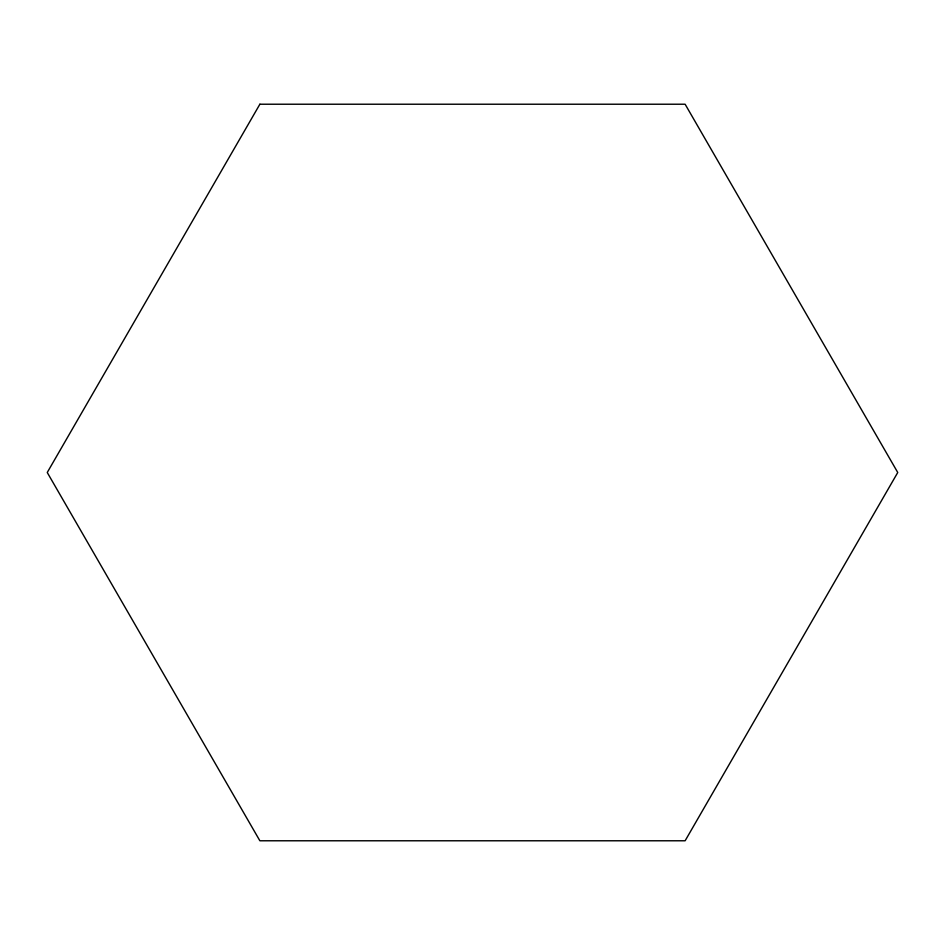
<?xml version="1.0" encoding="UTF-8"?>
<svg xmlns="http://www.w3.org/2000/svg" width="945" height="945" viewBox="0 0 945 945"><rect width="100%" height="100%" fill="white"/><g stroke="black" fill="none" stroke-linecap="round" stroke-linejoin="round"><path stroke-width="1.42" d="M259.875 104.222L47.25 472.5L259.875 840.778L685.125 840.778L897.75 472.5L685.125 104.222L259.875 104.222"/></g></svg>
